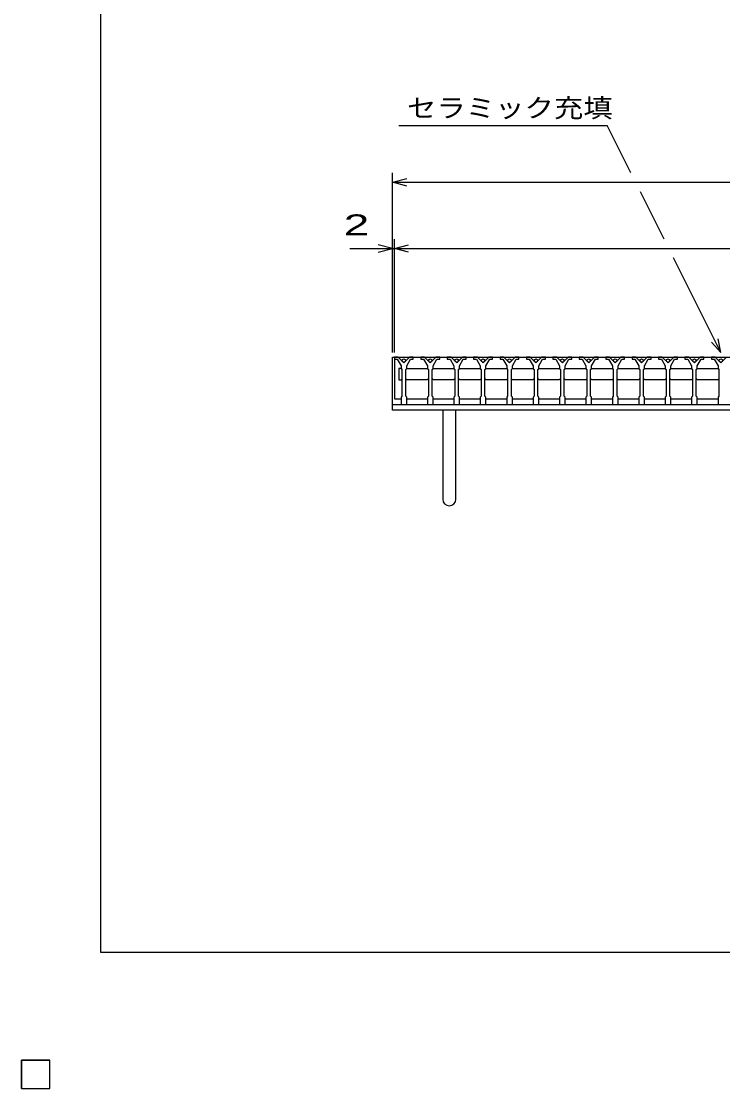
# Model space of a CAD drawing. Units: millimetres, scale not verified. Extents: x -1820 to 1724, y -1285 to 1059.
# Drawn here: x -1820 to -1079, y -1285 to -157 of the extents above; entities that cross this region are included whole.
import ezdxf
from ezdxf.enums import TextEntityAlignment as Align

# ---------------------------------------------------------------- set-up
doc = ezdxf.new("R2010")
doc.units = ezdxf.units.MM
doc.header["$LTSCALE"] = 10
for name, color, linetype, lineweight in [('0_2', 150, 'Continuous', 25), ('16', 3, 'Continuous', 25), ('17', 3, 'Continuous', 25), ('19', 6, 'Continuous', 25), ('22', 2, 'Continuous', 25)]:
    doc.layers.add(name, color=color, linetype=linetype, lineweight=lineweight)
doc.styles.add('ベクトル', font='')
doc.styles.get('ベクトル').set_extended_font_data('ベクトル')

msp = doc.modelspace()

# ---------------------------------------------------------------- linework, layer by layer
at = {"layer": '0_2'}
for p, q in [((-1736, -1141), (-1736, 1059)), ((1724, -1141), (-1736, -1141))]:
    msp.add_line(p, q, dxfattribs=at)
at = {"layer": '16'}
for p, q in [((-1426, -512), (-1426, -514)), ((-1422, -512), (-1426, -512)), ((-1426, -512), (-430, -512)), ((-1426, -512), (-1426, -556)), ((-1426, -514), (-1423, -514)), ((-1423, -514), (-1419, -521)), ((-1416, -518), (-1422, -512)), ((-1410, -512), (-1416, -518)), ((-1413, -521), (-1409, -514)), ((-1406, -512), (-1410, -512)), ((-1409, -514), (-1406, -514)), ((-1406, -514), (-1406, -512)), ((-1398.1, -512), (-1398.1, -514)), ((-1394.1, -512), (-1398.1, -512)), ((-1398.1, -514), (-1395.1, -514)), ((-1395.1, -514), (-1391.1, -521)), ((-1388.1, -518), (-1394.1, -512)), ((-1382.1, -512), (-1388.1, -518)), ((-1385.1, -521), (-1381.1, -514)), ((-1378.1, -512), (-1382.1, -512)), ((-1381.1, -514), (-1378.1, -514)), ((-1378.1, -514), (-1378.1, -512)), ((-1370.2, -512), (-1370.2, -514)), ((-1366.2, -512), (-1370.2, -512)), ((-1370.2, -514), (-1367.2, -514)), ((-1367.2, -514), (-1363.2, -521)), ((-1360.2, -518), (-1366.2, -512)), ((-1354.2, -512), (-1360.2, -518)), ((-1357.2, -521), (-1353.2, -514)), ((-1350.2, -512), (-1354.2, -512)), ((-1353.2, -514), (-1350.2, -514)), ((-1350.2, -514), (-1350.2, -512)), ((-1342.3, -512), (-1342.3, -514)), ((-1338.3, -512), (-1342.3, -512)), ((-1342.3, -514), (-1339.3, -514)), ((-1339.3, -514), (-1335.3, -521)), ((-1332.3, -518), (-1338.3, -512)), ((-1326.3, -512), (-1332.3, -518)), ((-1329.3, -521), (-1325.3, -514)), ((-1322.3, -512), (-1326.3, -512)), ((-1325.3, -514), (-1322.3, -514)), ((-1322.3, -514), (-1322.3, -512)), ((-1314.4, -512), (-1314.4, -514)), ((-1310.4, -512), (-1314.4, -512)), ((-1314.4, -514), (-1311.4, -514)), ((-1311.4, -514), (-1307.4, -521)), ((-1304.4, -518), (-1310.4, -512)), ((-1298.4, -512), (-1304.4, -518)), ((-1301.4, -521), (-1297.4, -514)), ((-1294.4, -512), (-1298.4, -512)), ((-1297.4, -514), (-1294.4, -514)), ((-1294.4, -514), (-1294.4, -512)), ((-1286.5, -512), (-1286.5, -514)), ((-1282.5, -512), (-1286.5, -512)), ((-1286.5, -514), (-1283.5, -514)), ((-1283.5, -514), (-1279.5, -521)), ((-1276.5, -518), (-1282.5, -512)), ((-1270.5, -512), (-1276.5, -518)), ((-1273.5, -521), (-1269.5, -514)), ((-1266.5, -512), (-1270.5, -512)), ((-1269.5, -514), (-1266.5, -514)), ((-1266.5, -514), (-1266.5, -512)), ((-1258.6, -512), (-1258.6, -514)), ((-1254.6, -512), (-1258.6, -512)), ((-1258.6, -514), (-1255.6, -514)), ((-1255.6, -514), (-1251.6, -521)), ((-1248.6, -518), (-1254.6, -512)), ((-1242.6, -512), (-1248.6, -518)), ((-1245.6, -521), (-1241.6, -514)), ((-1238.6, -512), (-1242.6, -512)), ((-1241.6, -514), (-1238.6, -514)), ((-1238.6, -514), (-1238.6, -512)), ((-1230.7, -512), (-1230.7, -514)), ((-1226.7, -512), (-1230.7, -512)), ((-1230.7, -514), (-1227.7, -514)), ((-1227.7, -514), (-1223.7, -521)), ((-1220.7, -518), (-1226.7, -512)), ((-1214.7, -512), (-1220.7, -518)), ((-1217.7, -521), (-1213.7, -514)), ((-1210.7, -512), (-1214.7, -512)), ((-1213.7, -514), (-1210.7, -514)), ((-1210.7, -514), (-1210.7, -512)), ((-1202.8, -512), (-1202.8, -514)), ((-1198.8, -512), (-1202.8, -512)), ((-1202.8, -514), (-1199.8, -514)), ((-1199.8, -514), (-1195.8, -521)), ((-1192.8, -518), (-1198.8, -512)), ((-1186.8, -512), (-1192.8, -518)), ((-1189.8, -521), (-1185.8, -514)), ((-1182.8, -512), (-1186.8, -512)), ((-1185.8, -514), (-1182.8, -514)), ((-1182.8, -514), (-1182.8, -512)), ((-1174.9, -512), (-1174.9, -514)), ((-1170.9, -512), (-1174.9, -512)), ((-1174.9, -514), (-1171.9, -514)), ((-1171.9, -514), (-1167.9, -521)), ((-1164.9, -518), (-1170.9, -512)), ((-1158.9, -512), (-1164.9, -518)), ((-1161.9, -521), (-1157.9, -514)), ((-1154.9, -512), (-1158.9, -512)), ((-1157.9, -514), (-1154.9, -514)), ((-1154.9, -514), (-1154.9, -512)), ((-1147, -512), (-1147, -514)), ((-1143, -512), (-1147, -512)), ((-1147, -514), (-1144, -514)), ((-1144, -514), (-1140, -521)), ((-1137, -518), (-1143, -512)), ((-1131, -512), (-1137, -518)), ((-1134, -521), (-1130, -514)), ((-1127, -512), (-1131, -512)), ((-1130, -514), (-1127, -514)), ((-1127, -514), (-1127, -512)), ((-1119.1, -512), (-1119.1, -514)), ((-1115.1, -512), (-1119.1, -512)), ((-1119.1, -514), (-1116.1, -514)), ((-1116.1, -514), (-1112.1, -521)), ((-1109.1, -518), (-1115.1, -512)), ((-1103.1, -512), (-1109.1, -518)), ((-1106.1, -521), (-1102.1, -514)), ((-1099.1, -512), (-1103.1, -512)), ((-1102.1, -514), (-1099.1, -514)), ((-1099.1, -514), (-1099.1, -512)), ((-1091.2, -512), (-1091.2, -514)), ((-1087.2, -512), (-1091.2, -512)), ((-1091.2, -514), (-1088.2, -514)), ((-1088.2, -514), (-1084.2, -521)), ((-1081.2, -518), (-1087.2, -512)), ((-1075.2, -512), (-1081.2, -518)), ((-1419, -521), (-1419, -524)), ((-1419, -524), (-1418, -525)), ((-1418, -525), (-1418, -553)), ((-1414, -525), (-1413, -524)), ((-1414, -553), (-1414, -525)), ((-1413.75, -525), (-1412.75, -524)), ((-1413, -524), (-1413, -521)), ((-1412.75, -524), (-1391.35, -524)), ((-1391.35, -524), (-1390.35, -525)), ((-1391.1, -521), (-1391.1, -524)), ((-1391.1, -524), (-1390.1, -525)), ((-1390.1, -525), (-1390.1, -553)), ((-1386.1, -525), (-1385.1, -524)), ((-1386.1, -553), (-1386.1, -525)), ((-1385.85, -525), (-1384.85, -524)), ((-1385.1, -524), (-1385.1, -521)), ((-1384.85, -524), (-1363.45, -524)), ((-1363.45, -524), (-1362.45, -525)), ((-1363.2, -521), (-1363.2, -524)), ((-1363.2, -524), (-1362.2, -525)), ((-1362.2, -525), (-1362.2, -553)), ((-1358.2, -525), (-1357.2, -524)), ((-1358.2, -553), (-1358.2, -525)), ((-1357.95, -525), (-1356.95, -524)), ((-1357.2, -524), (-1357.2, -521)), ((-1356.95, -524), (-1335.55, -524)), ((-1335.55, -524), (-1334.55, -525)), ((-1335.3, -521), (-1335.3, -524)), ((-1335.3, -524), (-1334.3, -525)), ((-1334.3, -525), (-1334.3, -553)), ((-1330.3, -525), (-1329.3, -524)), ((-1330.3, -553), (-1330.3, -525)), ((-1330.05, -525), (-1329.05, -524)), ((-1329.3, -524), (-1329.3, -521)), ((-1329.05, -524), (-1307.65, -524)), ((-1307.65, -524), (-1306.65, -525)), ((-1307.4, -521), (-1307.4, -524)), ((-1307.4, -524), (-1306.4, -525)), ((-1306.4, -525), (-1306.4, -553)), ((-1302.4, -525), (-1301.4, -524)), ((-1302.4, -553), (-1302.4, -525)), ((-1302.15, -525), (-1301.15, -524)), ((-1301.4, -524), (-1301.4, -521)), ((-1301.15, -524), (-1279.75, -524)), ((-1279.75, -524), (-1278.75, -525)), ((-1279.5, -521), (-1279.5, -524)), ((-1279.5, -524), (-1278.5, -525)), ((-1278.5, -525), (-1278.5, -553)), ((-1274.5, -525), (-1273.5, -524)), ((-1274.5, -553), (-1274.5, -525)), ((-1274.25, -525), (-1273.25, -524)), ((-1273.5, -524), (-1273.5, -521)), ((-1273.25, -524), (-1251.85, -524)), ((-1251.85, -524), (-1250.85, -525)), ((-1251.6, -521), (-1251.6, -524)), ((-1251.6, -524), (-1250.6, -525)), ((-1250.6, -525), (-1250.6, -553)), ((-1246.6, -525), (-1245.6, -524)), ((-1246.6, -553), (-1246.6, -525)), ((-1246.35, -525), (-1245.35, -524)), ((-1245.6, -524), (-1245.6, -521)), ((-1245.35, -524), (-1223.95, -524)), ((-1223.95, -524), (-1222.95, -525)), ((-1223.7, -521), (-1223.7, -524)), ((-1223.7, -524), (-1222.7, -525)), ((-1222.7, -525), (-1222.7, -553)), ((-1218.7, -525), (-1217.7, -524)), ((-1218.7, -553), (-1218.7, -525)), ((-1218.45, -525), (-1217.45, -524)), ((-1217.7, -524), (-1217.7, -521)), ((-1217.45, -524), (-1196.05, -524)), ((-1196.05, -524), (-1195.05, -525)), ((-1195.8, -521), (-1195.8, -524)), ((-1195.8, -524), (-1194.8, -525)), ((-1194.8, -525), (-1194.8, -553)), ((-1190.8, -525), (-1189.8, -524)), ((-1190.8, -553), (-1190.8, -525)), ((-1190.55, -525), (-1189.55, -524)), ((-1189.8, -524), (-1189.8, -521)), ((-1189.55, -524), (-1168.15, -524)), ((-1168.15, -524), (-1167.15, -525)), ((-1167.9, -521), (-1167.9, -524)), ((-1167.9, -524), (-1166.9, -525)), ((-1166.9, -525), (-1166.9, -553)), ((-1162.9, -525), (-1161.9, -524)), ((-1162.9, -553), (-1162.9, -525)), ((-1162.65, -525), (-1161.65, -524)), ((-1161.9, -524), (-1161.9, -521)), ((-1161.65, -524), (-1140.25, -524)), ((-1140.25, -524), (-1139.25, -525)), ((-1140, -521), (-1140, -524)), ((-1140, -524), (-1139, -525)), ((-1139, -525), (-1139, -553)), ((-1135, -525), (-1134, -524)), ((-1135, -553), (-1135, -525)), ((-1134.75, -525), (-1133.75, -524)), ((-1134, -524), (-1134, -521)), ((-1133.75, -524), (-1112.35, -524)), ((-1112.35, -524), (-1111.35, -525)), ((-1112.1, -521), (-1112.1, -524)), ((-1112.1, -524), (-1111.1, -525)), ((-1111.1, -525), (-1111.1, -553)), ((-1107.1, -525), (-1106.1, -524)), ((-1107.1, -553), (-1107.1, -525)), ((-1106.85, -525), (-1105.85, -524)), ((-1106.1, -524), (-1106.1, -521)), ((-1105.85, -524), (-1084.45, -524)), ((-1084.45, -524), (-1083.45, -525)), ((-1084.2, -521), (-1084.2, -524)), ((-1084.2, -524), (-1083.2, -525)), ((-1083.2, -525), (-1083.2, -553)), ((-1412.75, -536), (-1413.75, -535)), ((-1391.35, -536), (-1412.75, -536)), ((-1390.35, -535), (-1391.35, -536)), ((-1384.85, -536), (-1385.85, -535)), ((-1363.45, -536), (-1384.85, -536)), ((-1362.45, -535), (-1363.45, -536)), ((-1356.95, -536), (-1357.95, -535)), ((-1335.55, -536), (-1356.95, -536)), ((-1334.55, -535), (-1335.55, -536)), ((-1329.05, -536), (-1330.05, -535)), ((-1307.65, -536), (-1329.05, -536)), ((-1306.65, -535), (-1307.65, -536)), ((-1301.15, -536), (-1302.15, -535)), ((-1279.75, -536), (-1301.15, -536)), ((-1278.75, -535), (-1279.75, -536)), ((-1273.25, -536), (-1274.25, -535)), ((-1251.85, -536), (-1273.25, -536)), ((-1250.85, -535), (-1251.85, -536)), ((-1245.35, -536), (-1246.35, -535)), ((-1223.95, -536), (-1245.35, -536)), ((-1222.95, -535), (-1223.95, -536)), ((-1217.45, -536), (-1218.45, -535)), ((-1196.05, -536), (-1217.45, -536)), ((-1195.05, -535), (-1196.05, -536)), ((-1189.55, -536), (-1190.55, -535)), ((-1168.15, -536), (-1189.55, -536)), ((-1167.15, -535), (-1168.15, -536)), ((-1161.65, -536), (-1162.65, -535)), ((-1140.25, -536), (-1161.65, -536)), ((-1139.25, -535), (-1140.25, -536)), ((-1133.75, -536), (-1134.75, -535)), ((-1112.35, -536), (-1133.75, -536)), ((-1111.35, -535), (-1112.35, -536)), ((-1105.85, -536), (-1106.85, -535)), ((-1084.45, -536), (-1105.85, -536)), ((-1083.45, -535), (-1084.45, -536)), ((-1426, -556), (-1419, -556)), ((-1418, -553), (-1419, -554)), ((-1419, -554), (-1419, -562)), ((-1419, -562), (-1413, -562)), ((-1413, -554), (-1414, -553)), ((-1413, -562), (-1413, -554)), ((-1413, -556), (-1391.1, -556)), ((-1390.1, -553), (-1391.1, -554)), ((-1391.1, -554), (-1391.1, -562)), ((-1391.1, -562), (-1385.1, -562)), ((-1385.1, -554), (-1386.1, -553)), ((-1385.1, -562), (-1385.1, -554)), ((-1385.1, -556), (-1363.2, -556)), ((-1362.2, -553), (-1363.2, -554)), ((-1363.2, -554), (-1363.2, -562)), ((-1363.2, -562), (-1357.2, -562)), ((-1357.2, -554), (-1358.2, -553)), ((-1357.2, -562), (-1357.2, -554)), ((-1357.2, -556), (-1335.3, -556)), ((-1334.3, -553), (-1335.3, -554)), ((-1335.3, -554), (-1335.3, -562)), ((-1335.3, -562), (-1329.3, -562)), ((-1329.3, -554), (-1330.3, -553)), ((-1329.3, -562), (-1329.3, -554)), ((-1329.3, -556), (-1307.4, -556)), ((-1306.4, -553), (-1307.4, -554)), ((-1307.4, -554), (-1307.4, -562)), ((-1307.4, -562), (-1301.4, -562)), ((-1301.4, -554), (-1302.4, -553)), ((-1301.4, -562), (-1301.4, -554)), ((-1301.4, -556), (-1279.5, -556)), ((-1278.5, -553), (-1279.5, -554)), ((-1279.5, -554), (-1279.5, -562)), ((-1279.5, -562), (-1273.5, -562)), ((-1273.5, -554), (-1274.5, -553)), ((-1273.5, -562), (-1273.5, -554)), ((-1273.5, -556), (-1251.6, -556)), ((-1250.6, -553), (-1251.6, -554)), ((-1251.6, -554), (-1251.6, -562)), ((-1251.6, -562), (-1245.6, -562)), ((-1245.6, -554), (-1246.6, -553)), ((-1245.6, -562), (-1245.6, -554)), ((-1245.6, -556), (-1223.7, -556)), ((-1222.7, -553), (-1223.7, -554)), ((-1223.7, -554), (-1223.7, -562)), ((-1223.7, -562), (-1217.7, -562)), ((-1217.7, -554), (-1218.7, -553)), ((-1217.7, -562), (-1217.7, -554)), ((-1217.7, -556), (-1195.8, -556)), ((-1194.8, -553), (-1195.8, -554)), ((-1195.8, -554), (-1195.8, -562)), ((-1195.8, -562), (-1189.8, -562)), ((-1189.8, -554), (-1190.8, -553)), ((-1189.8, -562), (-1189.8, -554)), ((-1189.8, -556), (-1167.9, -556)), ((-1166.9, -553), (-1167.9, -554)), ((-1167.9, -554), (-1167.9, -562)), ((-1167.9, -562), (-1161.9, -562)), ((-1161.9, -554), (-1162.9, -553)), ((-1161.9, -562), (-1161.9, -554)), ((-1161.9, -556), (-1140, -556)), ((-1139, -553), (-1140, -554)), ((-1140, -554), (-1140, -562)), ((-1140, -562), (-1134, -562)), ((-1134, -554), (-1135, -553)), ((-1134, -562), (-1134, -554)), ((-1134, -556), (-1112.1, -556)), ((-1111.1, -553), (-1112.1, -554)), ((-1112.1, -554), (-1112.1, -562)), ((-1112.1, -562), (-1106.1, -562)), ((-1106.1, -554), (-1107.1, -553)), ((-1106.1, -562), (-1106.1, -554)), ((-1106.1, -556), (-1084.2, -556)), ((-1083.2, -553), (-1084.2, -554)), ((-1084.2, -554), (-1084.2, -562)), ((-1084.2, -562), (-1078.2, -562)), ((-1820, -1255), (-1790, -1255)), ((-1820, -1285), (-1820, -1255)), ((-1820, -1255), (-1790, -1255)), ((-1820, -1285), (-1820, -1255)), ((-1820, -1255), (-1790, -1255)), ((-1820, -1285), (-1820, -1255)), ((-1820, -1255), (-1790, -1255)), ((-1820, -1285), (-1820, -1255)), ((-1820, -1255), (-1790, -1255)), ((-1820, -1285), (-1820, -1255)), ((-1790, -1285), (-1790, -1255)), ((-1790, -1285), (-1790, -1255)), ((-1790, -1285), (-1790, -1255)), ((-1790, -1285), (-1790, -1255)), ((-1790, -1285), (-1790, -1255)), ((-1820, -1285), (-1790, -1285)), ((-1820, -1285), (-1790, -1285)), ((-1820, -1285), (-1790, -1285)), ((-1820, -1285), (-1790, -1285)), ((-1820, -1285), (-1790, -1285))]:
    msp.add_line(p, q, dxfattribs=at)
for centre in [(-1416, -515.5), (-1388.1, -515.5), (-1360.2, -515.5), (-1332.3, -515.5), (-1304.4, -515.5), (-1276.5, -515.5), (-1248.6, -515.5), (-1220.7, -515.5), (-1192.8, -515.5), (-1164.9, -515.5), (-1137, -515.5), (-1109.1, -515.5), (-1081.2, -515.5)]:
    msp.add_circle(centre, 1.8, dxfattribs=at)
at = {"layer": '17'}
for p, q in [((-1419.25, -524), (-1421.25, -524)), ((-1421.25, -524), (-1421.25, -536)), ((-1418.25, -525), (-1419.25, -524)), ((-1421.25, -536), (-1419.25, -536)), ((-1419.25, -536), (-1418.25, -535))]:
    msp.add_line(p, q, dxfattribs=at)
at = {"layer": '19'}
for p, q in [((-1428, -512), (-1426, -512)), ((-1428, -562), (-1428, -512)), ((-1428, -562), (-428, -562)), ((-1428, -568), (-1428, -562)), ((-428, -568), (-1428, -568)), ((-1375, -568), (-1375, -662)), ((-1361, -662), (-1361, -568))]:
    msp.add_line(p, q, dxfattribs=at)
msp.add_arc((-1368, -662), 7, 180, 0, dxfattribs=at)
at = {"layer": '22', "color": 4}
for p, q in [((-1421.2, -267), (-1201.2, -267)), ((-1176.2, -317), (-1201.2, -267)), ((-1428, -507), (-1428, -317)), ((-1428, -327), (-1413, -323)), ((-1413, -331), (-1428, -327)), ((-1428, -327), (-428, -327)), ((-1141.2, -387), (-1166.2, -337)), ((-1428, -397), (-1443, -393)), ((-1428, -507), (-1428, -387)), ((-1426, -507), (-1426, -387)), ((-1426, -397), (-1411, -393)), ((-1473, -397), (-1428, -397)), ((-1443, -401), (-1428, -397)), ((-1428, -397), (-1426, -397)), ((-1411, -401), (-1426, -397)), ((-1426, -397), (-430, -397)), ((-1081.2, -507), (-1131.2, -407)), ((-1081.2, -507), (-1091.2, -496)), ((-1081.2, -507), (-1084.2, -492.4)), ((-1790, -1255), (-1820, -1255)), ((-1820, -1255), (-1820, -1285)), ((-1790, -1255), (-1820, -1255)), ((-1820, -1255), (-1820, -1285)), ((-1790, -1255), (-1820, -1255)), ((-1820, -1255), (-1820, -1285)), ((-1790, -1285), (-1790, -1255)), ((-1790, -1285), (-1790, -1255)), ((-1790, -1285), (-1790, -1255)), ((-1820, -1285), (-1790, -1285)), ((-1820, -1285), (-1790, -1285)), ((-1820, -1285), (-1790, -1285))]:
    msp.add_line(p, q, dxfattribs=at)
at = {"layer": '22'}
for p, q in [((-1790, -1255), (-1820, -1255)), ((-1820, -1255), (-1820, -1285)), ((-1790, -1255), (-1820, -1255)), ((-1820, -1255), (-1820, -1285)), ((-1790, -1255), (-1820, -1255)), ((-1820, -1255), (-1820, -1285)), ((-1790, -1285), (-1790, -1255)), ((-1790, -1285), (-1790, -1255)), ((-1790, -1285), (-1790, -1255)), ((-1820, -1285), (-1790, -1285)), ((-1820, -1285), (-1790, -1285)), ((-1820, -1285), (-1790, -1285))]:
    msp.add_line(p, q, dxfattribs=at)

# ---------------------------------------------------------------- texts
at = {"layer": '22', "style": 'ベクトル'}
for s, height, width, p in [('セラミック充填', 19.79, 1.15, (-1412.7, -248.5)), (' 2 ', 21.99, 1.65, (-1493, -372))]:
    msp.add_text(s, height=height, dxfattribs=dict(at, width=width)).set_placement(p, align=Align.MIDDLE_LEFT)

doc.saveas('drawing.dxf')
